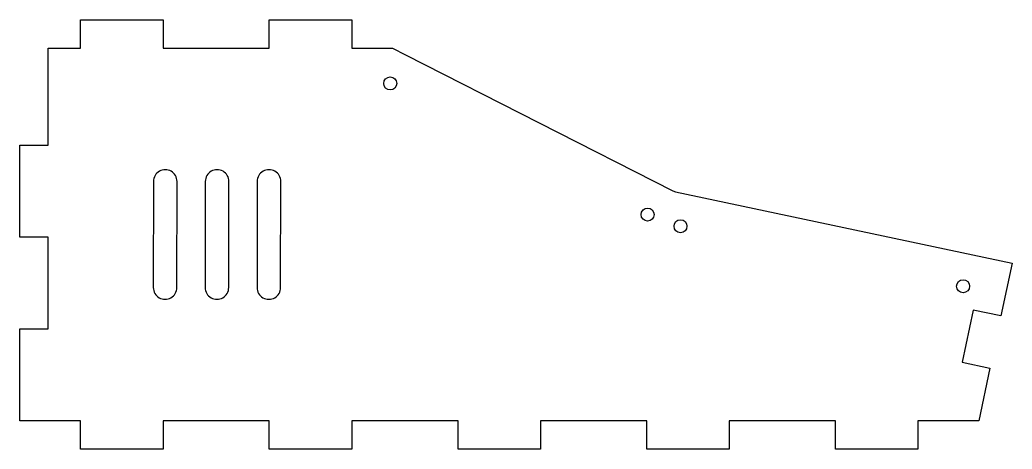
# Model space of a CAD drawing. Header units: millimetres. Extents: x -320 to 101, y 60 to 242.
import ezdxf

# ---------------------------------------------------------------- set-up
doc = ezdxf.new("R2010")
doc.units = ezdxf.units.MM
doc.layers.get('0').update_dxf_attribs({"linetype": 'CONTINUOUS'})

msp = doc.modelspace()

# ---------------------------------------------------------------- linework, layer by layer
msp.add_lwpolyline([(-43.1, 169.43), (-42, 169), (100.74, 138.75), (96, 116.4), (84.26, 118.89), (79.56, 96.69), (91.3, 94.2), (86.56, 71.85), (74.29, 71.85), (74.29, 71.85), (60.78, 71.85), (60.78, 59.85), (25.78, 59.85), (25.78, 71.85), (-19.22, 71.85), (-19.22, 59.85), (-54.22, 59.85), (-54.22, 71.85), (-99.22, 71.85), (-99.22, 59.85), (-134.22, 59.85), (-134.22, 71.85), (-179.22, 71.85), (-179.22, 59.85), (-214.22, 59.85), (-214.22, 71.85), (-259.22, 71.85), (-259.22, 59.85), (-294.22, 59.85), (-294.22, 71.85), (-320, 71.85), (-320, 110.85), (-308, 110.85), (-308, 149.85), (-320, 149.85), (-320, 188.85), (-308, 188.85), (-308, 230), (-294.22, 230), (-294.22, 242), (-259.22, 242), (-259.22, 230), (-214.22, 230), (-214.22, 242), (-179.22, 242), (-179.22, 230), (-162, 230), (-156.48, 227.19)], close=True)
for points in [[(-253.42, 128.42), (-253.36, 173.42, 1), (-263.36, 173.43), (-263.42, 128.43, 1)], [(-231.42, 128.42), (-231.36, 173.42, 1), (-241.36, 173.43), (-241.42, 128.43, 1)], [(-209.42, 128.42), (-209.36, 173.42, 1), (-219.36, 173.43), (-219.42, 128.43, 1)]]:
    msp.add_lwpolyline(points, format="xyb", close=True)
for centre in [(-162.97, 215.01), (-53.82, 159.4), (-39.88, 154.43), (79.95, 128.97)]:
    msp.add_circle(centre, 2.75)

doc.saveas('drawing.dxf')
